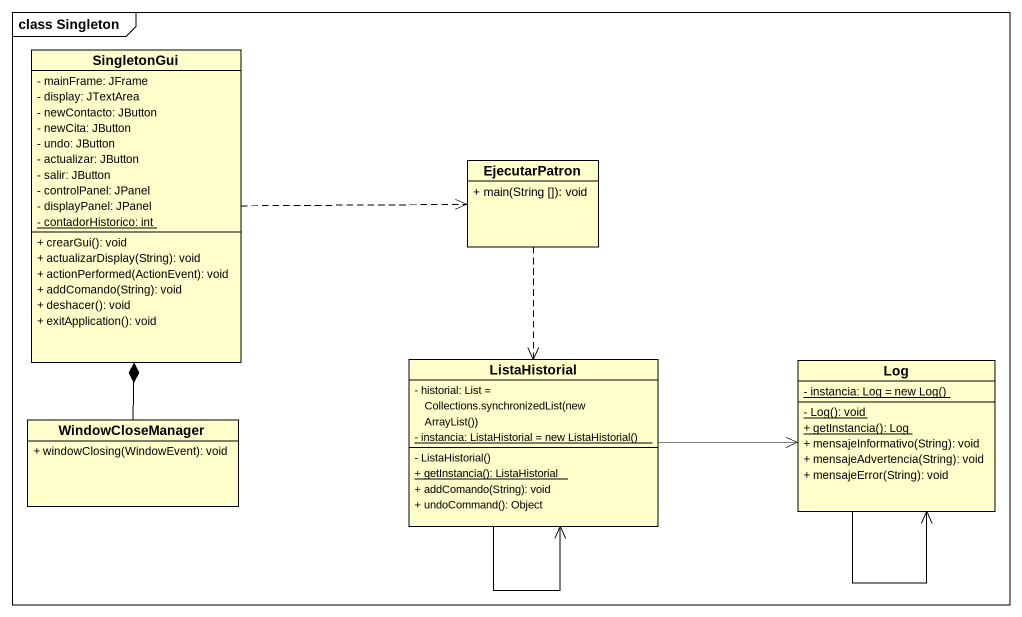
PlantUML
@startuml
mainframe class Singleton
hide circle
hide empty members
skinparam classAttributeIconSize 0
class SingletonGui {
  - mainFrame: JFrame
  - display: JTextArea
  - newContacto: JButton
  - newCita: JButton
  - undo: JButton
  - actualizar: JButton
  - salir: JButton
  - controlPanel: JPanel
  - displayPanel: JPanel
  {static} - contadorHistorico: int
  + crearGui(): void
  + actualizarDisplay(String): void
  + actionPerformed(ActionEvent): void
  + addComando(String): void
  + deshacer(): void
  + exitApplication(): void
}
class EjecutarPatron {
  + main(String []): void
}
class ListaHistorial {
  {field} - historial: List = Collections.synchronizedList(new ArrayList())
  {static} {field} - instancia: ListaHistorial = new ListaHistorial()
  - ListaHistorial()
  {static} + getInstancia(): ListaHistorial
  + addComando(String): void
  + undoCommand(): Object
}
class Log {
  {static} {field} - instancia: Log = new Log()
  {static} - Log(): void
  {static} + getInstancia(): Log
  + mensajeInformativo(String): void
  + mensajeAdvertencia(String): void
  + mensajeError(String): void
}
class WindowCloseManager {
  + windowClosing(WindowEvent): void
}
SingletonGui .right.> EjecutarPatron
EjecutarPatron ..> ListaHistorial
ListaHistorial --> ListaHistorial
ListaHistorial -right-> Log
Log --> Log
WindowCloseManager -up-* SingletonGui
@enduml
